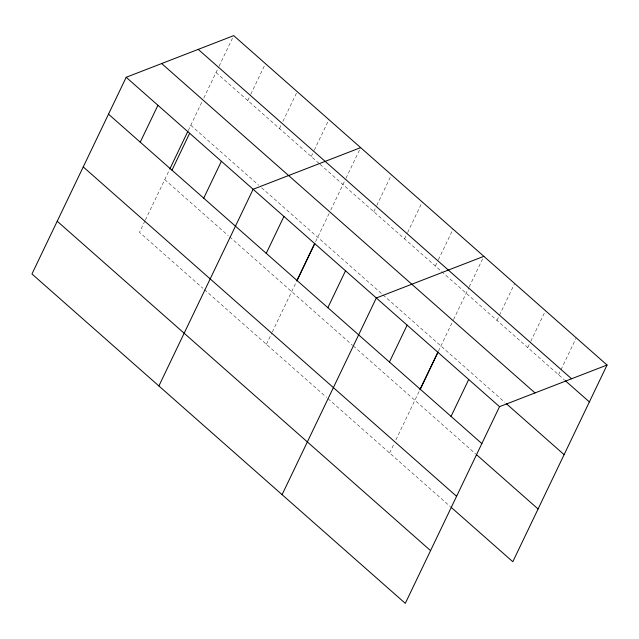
<?xml version="1.0" encoding="UTF-8"?>
<svg xmlns="http://www.w3.org/2000/svg" width="639" height="639" viewBox="0 0 639 639"><rect width="100%" height="100%" fill="white"/><g stroke="black" fill="none" stroke-linecap="round" stroke-linejoin="round"><path stroke-width="0.48" stroke-dasharray="3.19 2.4" d="M144.949 220.902L139.47 232.332L202.938 288.325M145.365 220.024L169.359 169.958M188.249 130.532L202.14 101.545M203.817 98.023L218.618 67.143M219.049 66.24L233.706 35.64M247.764 100.539L250.352 95.139M250.784 94.237L265.441 63.644M279.499 128.535L281.224 124.932M282.949 121.338L297.175 91.641M311.233 156.531L313.821 151.131M314.252 150.237L328.909 119.637M266.407 344.325L271.887 332.895M272.302 332.016L296.288 281.951M315.602 241.646L329.916 211.773M330.754 210.015L345.555 179.136M345.987 178.233L360.644 147.633M373.767 211.709L376.355 206.309M376.786 205.407L391.443 174.806M404.567 238.882L407.155 233.483M407.586 232.58L422.243 201.988M435.367 266.056L437.955 260.656M438.386 259.753L453.051 229.161M389.614 453.019L394.239 443.354M395.924 439.84L419.496 390.653M438.386 351.218L453.115 320.474M453.538 319.596L468.754 287.83M469.186 286.935L483.851 256.335M496.974 320.403L514.651 283.508M527.774 347.576L530.354 342.177M530.785 341.282L545.45 310.682M558.574 374.758L576.25 337.855M216.03 72.542L319.348 163.696M320.091 164.351L564.437 379.933M190.765 125.268L258.667 185.174M261.615 187.778L382.234 294.204M382.969 294.851L504.706 402.25M164.734 179.599L228.203 235.599M229.681 236.901L352.544 345.292M353.271 345.939L475.743 453.994M204.416 289.627L326.545 397.378M328.007 398.672L450.479 506.727"/><path stroke-width="0.96" d="M126.187 77.279L31.95 273.971L405.294 603.36L499.53 406.668L607.05 365.029L233.706 35.64L126.187 77.279L499.53 406.668M140.245 142.177L157.921 105.275M169.774 169.087L187.826 131.402M171.979 170.174L189.655 133.279M203.713 198.17L221.39 161.276M158.887 385.964L253.124 189.272L360.644 147.633M266.247 253.348L283.924 216.445M296.712 281.08L314.763 243.395M297.047 280.521L314.723 243.619M327.847 307.694L345.523 270.792M282.087 494.658L376.323 297.974L483.851 256.335M389.447 362.041L407.123 325.147M419.911 389.774L437.963 352.097M420.246 389.215L437.923 352.321M451.046 416.388L468.722 379.494M607.05 365.029L512.813 561.721L451.214 507.374M198.226 49.387L571.57 378.775M565.172 380.58L589.374 401.931M161.667 63.541L535.011 392.929M506.176 403.544L564.109 454.656M108.51 114.173L481.846 443.57M476.478 454.641L538.078 508.987M83.246 166.907L456.581 496.295M57.214 221.238L430.558 550.626"/></g></svg>
